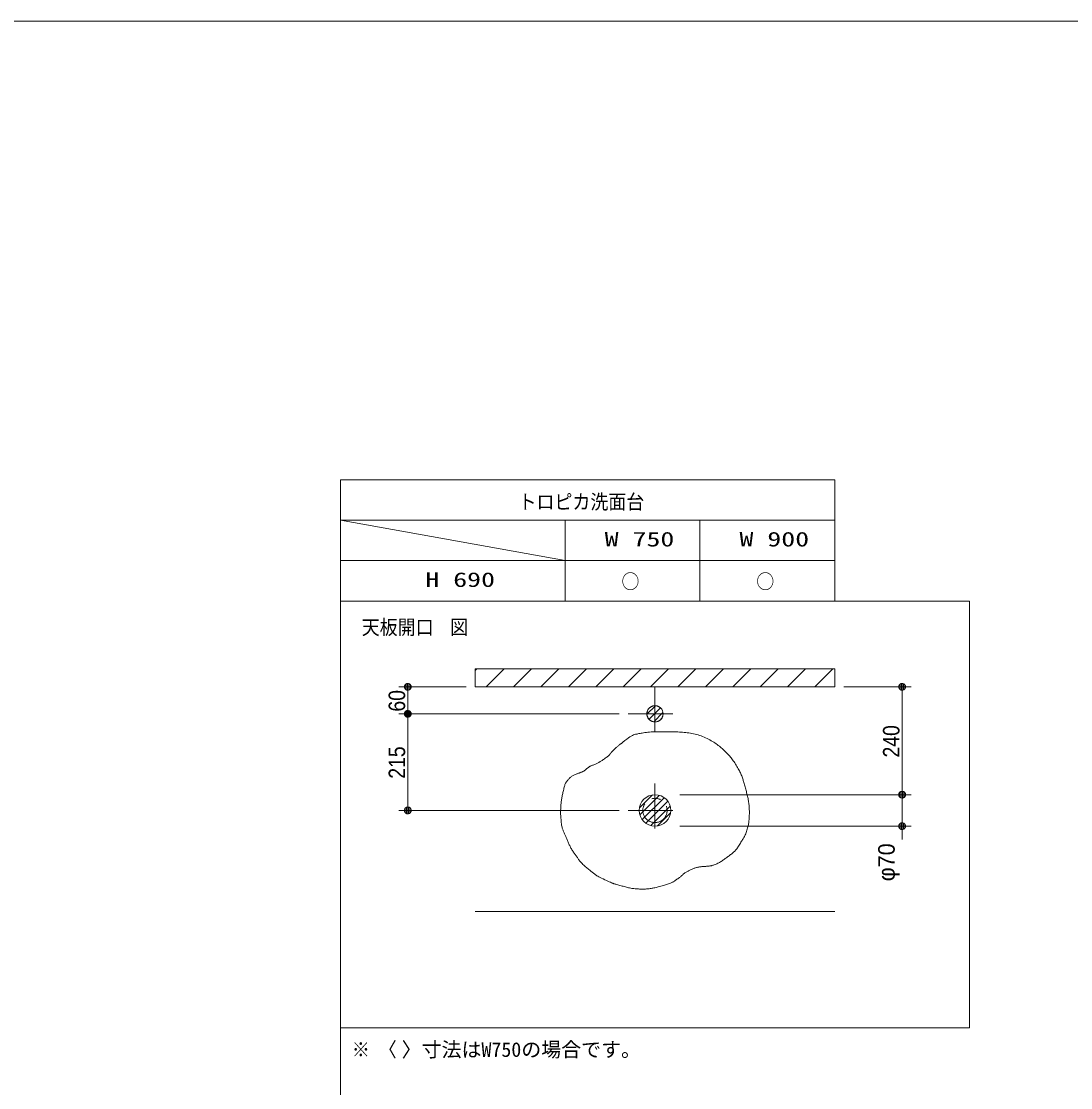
# Model space of a CAD drawing. Units: millimetres, scale not verified. Extents: x -6062 to 6062, y -3045 to 3045.
# Drawn here: x -3728 to -1392, y 397 to 2770 of the extents above; entities that cross this region are included whole.
import ezdxf
from ezdxf.enums import TextEntityAlignment as Align

# ---------------------------------------------------------------- set-up
doc = ezdxf.new("R2010")
doc.units = ezdxf.units.MM
doc.header["$LTSCALE"] = 20
doc.linetypes.add('CHAIN1', pattern=[8, 5, -1, 1, -1])
for name, color, linetype, lineweight in [('0-0_1図面枠', 7, 'Continuous', 9), ('0-3_2寸法-1', 7, 'Continuous', 9), ('0-4_0', 7, 'Continuous', 9), ('0-5_2寸法-2', 7, 'Continuous', 9), ('0-7_3一般', 7, 'Continuous', 9)]:
    doc.layers.add(name, color=color, linetype=linetype, lineweight=lineweight)
doc.styles.add('ＭＳ ゴシック', font='')
doc.styles.add('ＭＳ Ｐゴシック', font='')
doc.styles.get('ＭＳ ゴシック').set_extended_font_data('MS Gothic')
doc.styles.get('ＭＳ Ｐゴシック').set_extended_font_data('MS PGothic')

# ---------------------------------------------------------------- blocks, each defined once
blk = doc.blocks.new('グループ-2')
at = {"layer": '0-0_1図面枠'}
blk.add_lwpolyline([(-80000, 55400), (80000, 55400), (80000, -55400), (-80000, -55400)], close=True, dxfattribs=at)
blk = doc.blocks.new('図面枠')
at = {"layer": '0-0_1図面枠'}
blk.add_blockref('グループ-2', (0, 0), dxfattribs=at)
blk = doc.blocks.new('_Dot')
at = {"layer": '0-4_0'}
for p, q in [((-10, 0), (-20, 0)), ((9.78, 2), (-9.78, 2)), ((7.99, 6), (-7.99, 6)), ((9.16, -3.98), (-9.16, -3.98)), ((6, -7.98), (-6, -7.98))]:
    blk.add_line(p, q, dxfattribs=at)
for points in [[(10, 0), (9.92, 1.25), (9.69, 2.49), (9.3, 3.68), (8.76, 4.82), (8.09, 5.88), (7.29, 6.85), (6.37, 7.71), (5.36, 8.44), (4.26, 9.05), (3.09, 9.51), (1.87, 9.82), (0.63, 9.98), (-0.63, 9.98), (-1.87, 9.82), (-3.09, 9.51), (-4.26, 9.05), (-5.36, 8.44), (-6.37, 7.71), (-7.29, 6.85), (-8.09, 5.88), (-8.76, 4.82), (-9.3, 3.68), (-9.69, 2.49), (-9.92, 1.25), (-10, 0), (0, 0)], [(-10, 0), (-9.92, -1.25), (-9.69, -2.49), (-9.3, -3.68), (-8.76, -4.82), (-8.09, -5.88), (-7.29, -6.85), (-6.37, -7.71), (-5.36, -8.44), (-4.26, -9.05), (-3.09, -9.51), (-1.87, -9.82), (-0.63, -9.98), (0.63, -9.98), (1.87, -9.82), (3.09, -9.51), (4.26, -9.05), (5.36, -8.44), (6.37, -7.71), (7.29, -6.85), (8.09, -5.88), (8.76, -4.82), (9.3, -3.68), (9.69, -2.49), (9.92, -1.25), (10, 0), (0, 0)]]:
    blk.add_lwpolyline(points, close=True, dxfattribs=at)

msp = doc.modelspace()

# ---------------------------------------------------------------- linework, layer by layer
at = {"layer": '0-0_1図面枠'}
for p, q in [((-3017.5, 1750), (-3017.5, -2420)), ((-1917.5, 1660), (-3017.5, 1660)), ((-3017.5, 1660), (-2517.5, 1570)), ((-2517.5, 1480), (-2517.5, 1660)), ((-2217.5, 1480), (-2217.5, 1660)), ((-3017.5, 1570), (-1917.5, 1570))]:
    msp.add_line(p, q, dxfattribs=at)
for points in [[(-3017.5, 1750), (-1917.5, 1750), (-1917.5, 1480), (-3017.5, 1480)], [(-3017.5, 1480), (-1617.5, 1480), (-1617.5, 530), (-3017.5, 530)]]:
    msp.add_lwpolyline(points, close=True, dxfattribs=at)
at = {"layer": '0-3_2寸法-1'}
for p, q in [((-2737.5, 1289), (-2887.5, 1289)), ((-1897.5, 1289), (-1747.5, 1289)), ((-2867.5, 1244.01), (-2867.5, 1273.99)), ((-1767.5, 1273.99), (-1767.5, 1064.01)), ((-2397.5, 1229), (-2887.5, 1229)), ((-2397.5, 1229), (-2887.5, 1229)), ((-2867.5, 1213.99), (-2867.5, 1029.01)), ((-2262.5, 1049), (-1747.5, 1049)), ((-2397.5, 1014), (-2887.5, 1014))]:
    msp.add_line(p, q, dxfattribs=at)
at = {"layer": '0-5_2寸法-2'}
for p, q in [((-1767.5, 1064.01), (-1767.5, 1079.01)), ((-2262.5, 1049), (-1747.5, 1049)), ((-1767.5, 979), (-1767.5, 1049)), ((-2262.5, 979), (-1747.5, 979)), ((-1767.5, 963.99), (-1767.5, 948.99))]:
    msp.add_line(p, q, dxfattribs=at)
at = {"layer": '0-7_3一般'}
for p, q in [((-2717.5, 1325.52), (-2714.02, 1329)), ((-2693.06, 1289), (-2653.06, 1329)), ((-2632.1, 1289), (-2592.1, 1329)), ((-2571.14, 1289), (-2531.14, 1329)), ((-2510.18, 1289), (-2470.18, 1329)), ((-2449.22, 1289), (-2409.22, 1329)), ((-2388.26, 1289), (-2348.26, 1329)), ((-2327.3, 1289), (-2287.3, 1329)), ((-2266.34, 1289), (-2226.34, 1329)), ((-2205.38, 1289), (-2165.38, 1329)), ((-2144.42, 1289), (-2104.42, 1329)), ((-2083.46, 1289), (-2043.46, 1329)), ((-2022.5, 1289), (-1982.5, 1329)), ((-1961.54, 1289), (-1921.54, 1329)), ((-2717.5, 1289), (-1917.5, 1289)), ((-2335.41, 1228.09), (-2316.59, 1246.91)), ((-2330.68, 1216.82), (-2305.32, 1242.18)), ((-2320.23, 1211.27), (-2299.77, 1231.73)), ((-2351.95, 1019.55), (-2323.05, 1048.45)), ((-2351.01, 1004.49), (-2307.99, 1047.51)), ((-2345.85, 993.65), (-2297.15, 1042.35)), ((-2337.85, 985.65), (-2289.15, 1034.35)), ((-2327.01, 980.49), (-2283.99, 1023.51)), ((-2311.95, 979.55), (-2283.05, 1008.45)), ((-2717.5, 789), (-1917.5, 789))]:
    msp.add_line(p, q, dxfattribs=at)
at = {"layer": '0-7_3一般', "linetype": 'CHAIN1'}
for p, q in [((-2317.5, 1289), (-2317.5, 1169)), ((-2377.5, 1229), (-2257.5, 1229)), ((-2317.5, 1074), (-2317.5, 954)), ((-2377.5, 1014), (-2257.5, 1014))]:
    msp.add_line(p, q, dxfattribs=at)
at = {"layer": '0-7_3一般'}
msp.add_lwpolyline([(-2717.5, 1329), (-1917.5, 1329), (-1917.5, 1289), (-2717.5, 1289)], close=True, dxfattribs=at)
at = {"layer": '0-7_3一般', "linetype": 'CHAIN1'}
for points in [[(-2389.59, 1164.94), (-2388.68, 1165.72), (-2384.83, 1169.27), (-2380.21, 1172.65), (-2376.56, 1175.22), (-2373.21, 1177.44), (-2370.17, 1179.31), (-2367.43, 1180.84), (-2364.99, 1182.02), (-2362.86, 1182.86), (-2361.03, 1183.35), (-2359.29, 1183.68), (-2357.39, 1184.04), (-2355.35, 1184.43), (-2353.16, 1184.85), (-2350.82, 1185.29), (-2348.33, 1185.76), (-2345.69, 1186.25), (-2342.91, 1186.77), (-2339.93, 1187.27), (-2336.73, 1187.71), (-2333.3, 1188.07), (-2329.64, 1188.37), (-2325.76, 1188.6), (-2321.64, 1188.76), (-2317.3, 1188.85), (-2312.73, 1188.87), (-2308.18, 1188.86), (-2303.9, 1188.86), (-2299.88, 1188.86), (-2296.13, 1188.87), (-2292.64, 1188.89), (-2289.42, 1188.91), (-2286.47, 1188.94), (-2283.78, 1188.98), (-2281.16, 1189), (-2278.43, 1188.99), (-2275.58, 1188.95), (-2272.61, 1188.87), (-2269.53, 1188.76)], [(-2269.53, 1188.76), (-2266.32, 1188.62), (-2263, 1188.45), (-2259.56, 1188.24), (-2256.06, 1187.99), (-2252.57, 1187.68), (-2249.08, 1187.3), (-2245.6, 1186.86), (-2242.12, 1186.36), (-2238.65, 1185.79), (-2235.18, 1185.17), (-2231.71, 1184.48), (-2228.26, 1183.71), (-2224.84, 1182.85), (-2221.45, 1181.88), (-2218.08, 1180.82), (-2214.75, 1179.66), (-2211.43, 1178.4), (-2208.15, 1177.04), (-2204.9, 1175.58), (-2201.69, 1174.06), (-2198.57, 1172.49), (-2195.53, 1170.89), (-2192.57, 1169.24), (-2189.69, 1167.56), (-2186.89, 1165.83), (-2184.17, 1164.06), (-2181.53, 1162.26), (-2178.99, 1160.45), (-2176.57, 1158.66), (-2174.26, 1156.89), (-2172.06, 1155.15), (-2169.98, 1153.43), (-2168.01, 1151.74), (-2166.16, 1150.07), (-2164.43, 1148.43), (-2162.77, 1146.81), (-2161.16, 1145.2), (-2159.58, 1143.62), (-2158.05, 1142.06)], [(-2410.54, 1147.49), (-2409.17, 1148.83), (-2407.82, 1150.14), (-2406.49, 1151.41), (-2405.18, 1152.63), (-2403.89, 1153.81), (-2402.62, 1154.95), (-2401.37, 1156.05), (-2400.14, 1157.11), (-2398.94, 1158.11), (-2397.8, 1159.04), (-2396.71, 1159.9), (-2395.68, 1160.69), (-2394.7, 1161.4), (-2393.78, 1162.05), (-2392.91, 1162.62), (-2392.1, 1163.13), (-2391.3, 1163.64), (-2390.46, 1164.24), (-2389.59, 1164.94)], [(-2461.51, 1112.46), (-2460.55, 1112.9), (-2459.45, 1113.37), (-2458.21, 1113.88), (-2456.83, 1114.41), (-2455.31, 1114.98), (-2453.65, 1115.58), (-2451.85, 1116.21), (-2450.03, 1116.86), (-2448.31, 1117.53), (-2446.71, 1118.21), (-2445.21, 1118.91), (-2443.81, 1119.62), (-2442.52, 1120.35), (-2441.34, 1121.08), (-2440.26, 1121.84), (-2439.18, 1122.63), (-2437.97, 1123.5), (-2436.65, 1124.44), (-2435.2, 1125.45), (-2433.63, 1126.53), (-2431.94, 1127.69), (-2430.13, 1128.91), (-2428.2, 1130.21), (-2426.29, 1131.51), (-2424.58, 1132.74), (-2423.04, 1133.91), (-2421.69, 1135.02), (-2420.53, 1136.05), (-2419.55, 1137.03), (-2418.75, 1137.93), (-2418.13, 1138.77), (-2417.56, 1139.61), (-2416.87, 1140.53), (-2416.09, 1141.51), (-2415.19, 1142.57), (-2414.19, 1143.69), (-2413.08, 1144.88), (-2411.86, 1146.15), (-2410.54, 1147.49)], [(-2158.05, 1142.06), (-2156.56, 1140.52), (-2155.11, 1139), (-2153.71, 1137.5), (-2152.34, 1136.02), (-2150.97, 1134.48), (-2149.55, 1132.79), (-2148.07, 1130.96), (-2146.55, 1128.98), (-2144.97, 1126.85), (-2143.34, 1124.57), (-2141.66, 1122.15), (-2139.92, 1119.59), (-2138.2, 1116.97), (-2136.57, 1114.39), (-2135.01, 1111.85), (-2133.54, 1109.35), (-2132.15, 1106.88), (-2130.84, 1104.46), (-2129.61, 1102.08), (-2128.46, 1099.73), (-2127.39, 1097.43), (-2126.38, 1095.15), (-2125.42, 1092.92), (-2124.53, 1090.72), (-2123.71, 1088.56), (-2122.94, 1086.44), (-2122.23, 1084.35), (-2121.59, 1082.3), (-2120.97, 1080.23), (-2120.33, 1078.09), (-2119.69, 1075.88), (-2119.03, 1073.61), (-2118.36, 1071.27), (-2117.68, 1068.86), (-2116.98, 1066.38), (-2116.28, 1063.83), (-2115.57, 1061.24), (-2114.87, 1058.66), (-2114.19, 1056.07)], [(-2506.25, 1087.21), (-2505.03, 1088.24), (-2503.74, 1089.21), (-2502.37, 1090.14), (-2500.93, 1091.01), (-2499.42, 1091.84), (-2497.84, 1092.61), (-2496.25, 1093.34), (-2494.7, 1094.02), (-2493.19, 1094.66), (-2491.73, 1095.25), (-2490.32, 1095.8), (-2488.95, 1096.3), (-2487.62, 1096.76), (-2486.34, 1097.17), (-2485.11, 1097.57), (-2483.93, 1097.96), (-2482.8, 1098.37), (-2481.73, 1098.78), (-2480.7, 1099.19), (-2479.72, 1099.61), (-2478.8, 1100.04), (-2477.92, 1100.47), (-2477.05, 1100.94), (-2476.15, 1101.48), (-2475.2, 1102.11), (-2474.22, 1102.8), (-2473.2, 1103.58), (-2472.14, 1104.42), (-2471.05, 1105.35), (-2469.92, 1106.35), (-2468.79, 1107.34), (-2467.72, 1108.26), (-2466.69, 1109.1), (-2465.72, 1109.85), (-2464.79, 1110.52), (-2463.92, 1111.12), (-2463.1, 1111.63), (-2462.33, 1112.06), (-2461.51, 1112.46)], [(-2527.34, 1016.77), (-2527.25, 1018.75), (-2527.14, 1020.79), (-2527.02, 1022.91), (-2526.88, 1025.09), (-2526.72, 1027.35), (-2526.53, 1029.63), (-2526.31, 1031.89), (-2526.05, 1034.13), (-2525.75, 1036.36), (-2525.42, 1038.57), (-2525.05, 1040.77), (-2524.64, 1042.94), (-2524.2, 1045.1), (-2523.73, 1047.27), (-2523.25, 1049.47), (-2522.75, 1051.71), (-2522.25, 1053.98), (-2521.73, 1056.28), (-2521.19, 1058.62), (-2520.65, 1061), (-2520.09, 1063.41), (-2519.52, 1065.74), (-2518.94, 1067.88), (-2518.35, 1069.83), (-2517.74, 1071.6), (-2517.13, 1073.17), (-2516.51, 1074.56), (-2515.87, 1075.76), (-2515.23, 1076.76), (-2514.56, 1077.69), (-2513.83, 1078.65), (-2513.06, 1079.64), (-2512.24, 1080.66), (-2511.37, 1081.7), (-2510.45, 1082.78), (-2509.49, 1083.88), (-2508.47, 1085.02), (-2507.4, 1086.14), (-2506.25, 1087.21)], [(-2114.19, 1056.07), (-2113.53, 1053.48), (-2112.88, 1050.88), (-2112.24, 1048.29), (-2111.61, 1045.69), (-2111, 1043.09), (-2110.43, 1040.5), (-2109.9, 1037.93), (-2109.44, 1035.37), (-2109.03, 1032.84), (-2108.67, 1030.32), (-2108.37, 1027.83), (-2108.12, 1025.35), (-2107.93, 1022.89), (-2107.79, 1020.45), (-2107.67, 1018.02), (-2107.58, 1015.61), (-2107.53, 1013.21), (-2107.5, 1010.82), (-2107.51, 1008.45), (-2107.54, 1006.1), (-2107.61, 1003.75), (-2107.69, 1001.46), (-2107.79, 999.25), (-2107.9, 997.13), (-2108.03, 995.09), (-2108.16, 993.14), (-2108.3, 991.27), (-2108.46, 989.48), (-2108.63, 987.78), (-2108.84, 986.05), (-2109.15, 984.17), (-2109.54, 982.15), (-2110.03, 979.99), (-2110.6, 977.68), (-2111.26, 975.23), (-2112.01, 972.63), (-2112.84, 969.88), (-2113.74, 967.14), (-2114.65, 964.56)], [(-2508.24, 937.71), (-2509.13, 939.57), (-2509.99, 941.42), (-2510.83, 943.27), (-2511.65, 945.12), (-2512.44, 946.96), (-2513.22, 948.77), (-2513.99, 950.55), (-2514.74, 952.31), (-2515.48, 954.04), (-2516.2, 955.74), (-2516.91, 957.41), (-2517.6, 959.06), (-2518.28, 960.69), (-2518.95, 962.28), (-2519.6, 963.85), (-2520.25, 965.39), (-2520.87, 966.91), (-2521.49, 968.4), (-2522.09, 969.86), (-2522.68, 971.3), (-2523.24, 972.85), (-2523.78, 974.64), (-2524.28, 976.69), (-2524.75, 978.98), (-2525.19, 981.53), (-2525.59, 984.32), (-2525.96, 987.36), (-2526.3, 990.66), (-2526.6, 993.97), (-2526.86, 997.07), (-2527.08, 999.96), (-2527.25, 1002.64), (-2527.38, 1005.11), (-2527.46, 1007.37), (-2527.5, 1009.42), (-2527.5, 1011.26), (-2527.46, 1013.03), (-2527.41, 1014.86), (-2527.34, 1016.77)], [(-2114.65, 964.56), (-2115.58, 962.13), (-2116.53, 959.86), (-2117.5, 957.74), (-2118.49, 955.77), (-2119.51, 953.96), (-2120.54, 952.31), (-2121.6, 950.68), (-2122.7, 948.97), (-2123.85, 947.16), (-2125.03, 945.26), (-2126.26, 943.27), (-2127.53, 941.19), (-2128.84, 939.01), (-2130.19, 936.75), (-2131.56, 934.51), (-2132.9, 932.41), (-2134.23, 930.46), (-2135.54, 928.65), (-2136.83, 926.99), (-2138.1, 925.46), (-2139.36, 924.08), (-2140.6, 922.85), (-2141.86, 921.68), (-2143.19, 920.49), (-2144.58, 919.29), (-2146.05, 918.08), (-2147.58, 916.85), (-2149.17, 915.61), (-2150.84, 914.36), (-2152.57, 913.09), (-2154.33, 911.81), (-2156.08, 910.54), (-2157.82, 909.27), (-2159.55, 908.01), (-2161.27, 906.76), (-2162.99, 905.51), (-2164.69, 904.26), (-2166.38, 903.02), (-2168.09, 901.81)], [(-2456.18, 875.93), (-2457.73, 877.11), (-2459.35, 878.34), (-2461.04, 879.62), (-2462.79, 880.96), (-2464.57, 882.37), (-2466.38, 883.83), (-2468.22, 885.36), (-2470.09, 886.96), (-2471.99, 888.62), (-2473.93, 890.34), (-2475.89, 892.13), (-2477.81, 893.92), (-2479.58, 895.66), (-2481.22, 897.33), (-2482.73, 898.95), (-2484.09, 900.52), (-2485.32, 902.03), (-2486.42, 903.48), (-2487.38, 904.87), (-2488.28, 906.25), (-2489.23, 907.65), (-2490.21, 909.08), (-2491.23, 910.53), (-2492.29, 912.01), (-2493.38, 913.5), (-2494.51, 915.03), (-2495.68, 916.57), (-2496.85, 918.15), (-2498, 919.77), (-2499.13, 921.42), (-2500.23, 923.11), (-2501.32, 924.85), (-2502.38, 926.61), (-2503.41, 928.42), (-2504.43, 930.27), (-2505.42, 932.13), (-2506.38, 933.99), (-2507.32, 935.85), (-2508.24, 937.71)], [(-2168.09, 901.81), (-2169.86, 900.64), (-2171.68, 899.52), (-2173.56, 898.45), (-2175.49, 897.43), (-2177.48, 896.45), (-2179.51, 895.53), (-2181.61, 894.65), (-2183.66, 893.84), (-2185.59, 893.11), (-2187.39, 892.47), (-2189.07, 891.91), (-2190.62, 891.43), (-2192.04, 891.04), (-2193.33, 890.74), (-2194.5, 890.52), (-2195.64, 890.35), (-2196.87, 890.19), (-2198.18, 890.03), (-2199.57, 889.89), (-2201.05, 889.76), (-2202.61, 889.65), (-2204.26, 889.54), (-2205.99, 889.44), (-2207.76, 889.34), (-2209.53, 889.21), (-2211.31, 889.06), (-2213.08, 888.89), (-2214.86, 888.69), (-2216.64, 888.47), (-2218.42, 888.23), (-2220.2, 887.97), (-2221.96, 887.66), (-2223.7, 887.29), (-2225.41, 886.86), (-2227.09, 886.37), (-2228.74, 885.82), (-2230.36, 885.21), (-2231.95, 884.53), (-2233.52, 883.8)], [(-2233.52, 883.8), (-2235.06, 883.04), (-2236.58, 882.29), (-2238.1, 881.55), (-2239.6, 880.83), (-2241.08, 880.13), (-2242.55, 879.43), (-2244.01, 878.75), (-2245.45, 878.08), (-2246.88, 877.38), (-2248.29, 876.6), (-2249.7, 875.74), (-2251.1, 874.79), (-2252.49, 873.77), (-2253.87, 872.67), (-2255.24, 871.48), (-2256.59, 870.22), (-2257.92, 868.96), (-2259.2, 867.8), (-2260.43, 866.72), (-2261.61, 865.73), (-2262.74, 864.84), (-2263.82, 864.04), (-2264.85, 863.33), (-2265.83, 862.71), (-2266.78, 862.12), (-2267.73, 861.51), (-2268.67, 860.86), (-2269.61, 860.2), (-2270.55, 859.5), (-2271.48, 858.79), (-2272.4, 858.04), (-2273.32, 857.27), (-2274.31, 856.48), (-2275.44, 855.7), (-2276.71, 854.93), (-2278.12, 854.16), (-2279.67, 853.39), (-2281.36, 852.63), (-2283.19, 851.87)], [(-2373.96, 841.45), (-2376.33, 841.98), (-2378.67, 842.56), (-2381.02, 843.18), (-2383.38, 843.81), (-2385.77, 844.45), (-2388.18, 845.1), (-2390.6, 845.76), (-2393.05, 846.43), (-2395.52, 847.11), (-2398.01, 847.8), (-2400.4, 848.46), (-2402.55, 849.07), (-2404.48, 849.63), (-2406.18, 850.13), (-2407.66, 850.58), (-2408.9, 850.97), (-2409.92, 851.3), (-2410.71, 851.58), (-2411.59, 851.93), (-2412.88, 852.48), (-2414.58, 853.22), (-2416.69, 854.16), (-2419.21, 855.29), (-2422.13, 856.62), (-2425.47, 858.15), (-2429.22, 859.87), (-2432.99, 861.63), (-2436.41, 863.28), (-2439.48, 864.82), (-2442.2, 866.24), (-2444.57, 867.54), (-2446.59, 868.73), (-2448.25, 869.81), (-2449.57, 870.77), (-2450.74, 871.7), (-2451.99, 872.68), (-2453.31, 873.71), (-2454.71, 874.79), (-2456.18, 875.93)], [(-2283.19, 851.87), (-2285.17, 851.11), (-2287.26, 850.36), (-2289.45, 849.61), (-2291.74, 848.86), (-2294.12, 848.12), (-2296.61, 847.37), (-2299.19, 846.63), (-2301.87, 845.9), (-2304.65, 845.16), (-2307.43, 844.45), (-2310.1, 843.78), (-2312.67, 843.16), (-2315.14, 842.58), (-2317.5, 842.05), (-2319.76, 841.56), (-2321.92, 841.12), (-2323.97, 840.73), (-2325.98, 840.38), (-2328.02, 840.06), (-2330.07, 839.79), (-2332.14, 839.56), (-2334.24, 839.37), (-2336.36, 839.22), (-2338.49, 839.11), (-2340.65, 839.04), (-2342.84, 839.01), (-2345.07, 839), (-2347.34, 839.02), (-2349.66, 839.06), (-2352.01, 839.13), (-2354.41, 839.22), (-2356.85, 839.34), (-2359.33, 839.48), (-2361.82, 839.67), (-2364.29, 839.91), (-2366.74, 840.21), (-2369.16, 840.57), (-2371.57, 840.98), (-2373.96, 841.45)]]:
    msp.add_lwpolyline(points, dxfattribs=at)
at = {"layer": '0-7_3一般'}
for centre, radius in [((-2317.5, 1229), 18), ((-2317.5, 1014), 35), ((-2317.5, 1014), 35)]:
    msp.add_circle(centre, radius, dxfattribs=at)
at = {"layer": '0-7_3一般', "linetype": 'CHAIN1'}
for centre, radius in [((-2317.5, 1229), 18), ((-2317.5, 1014), 27)]:
    msp.add_circle(centre, radius, dxfattribs=at)

# ---------------------------------------------------------------- block references
at = {"layer": '0-0_1図面枠', "xscale": 0.05, "yscale": 0.05}
msp.add_blockref('図面枠', (-1787.5, 0), dxfattribs=at)
at = {"layer": '0-3_2寸法-1', "xscale": 0.7503418, "yscale": 0.7503418}
for p, rotation in [((-2867.5, 1289), 90), ((-1767.5, 1289), 90), ((-2867.5, 1229), 270), ((-2867.5, 1229), 90), ((-1767.5, 1049), 270), ((-2867.5, 1014), 270)]:
    msp.add_blockref('_Dot', p, dxfattribs=dict(at, rotation=rotation))
at = {"layer": '0-5_2寸法-2', "xscale": 0.7503418, "yscale": 0.7503418}
for p, rotation in [((-1767.5, 1049), 270), ((-1767.5, 979), 90)]:
    msp.add_blockref('_Dot', p, dxfattribs=dict(at, rotation=rotation))

# ---------------------------------------------------------------- texts
at = {"layer": '0-0_1図面枠', "style": 'ＭＳ ゴシック'}
for s, width, p in [('トロピカ洗面台', 0.9, (-2621.09, 1674.66)), ('W 750', 1.4, (-2429.45, 1591.59)), ('W 900', 1.4, (-2129.45, 1591.59)), ('H 690', 1.4, (-2828.49, 1501.59)), ('○', 0.9, (-2392.09, 1497.53)), ('○', 0.9, (-2092.09, 1497.53)), ('天板開口', 0.9, (-2970, 1395.64)), ('図', 0.9, (-2773.27, 1395.64)), ('※ 〈', 0.9, (-2992.1, 455.81))]:
    msp.add_text(s, height=32.55, dxfattribs=dict(at, width=width)).set_placement(p, align=Align.BOTTOM_LEFT)
msp.add_text(' 〉寸法はW750の場合です。', height=32.55, dxfattribs=at).set_placement((-2903.34, 455.81), align=Align.BOTTOM_LEFT)
at = {"layer": '0-3_2寸法-1', "style": 'ＭＳ Ｐゴシック', "width": 0.9}
for s, p in [('60', (-2862.54, 1233.92)), ('240', (-1762.54, 1131.72)), ('215', (-2862.54, 1084.61))]:
    msp.add_text(s, height=36.66, rotation=90, dxfattribs=at).set_placement(p, align=Align.BOTTOM_LEFT)
at = {"layer": '0-5_2寸法-2', "style": 'ＭＳ Ｐゴシック'}
msp.add_text('φ70', height=36.66, rotation=90, dxfattribs=at).set_placement((-1773.06, 856.3), align=Align.BOTTOM_LEFT)

doc.saveas('drawing.dxf')
